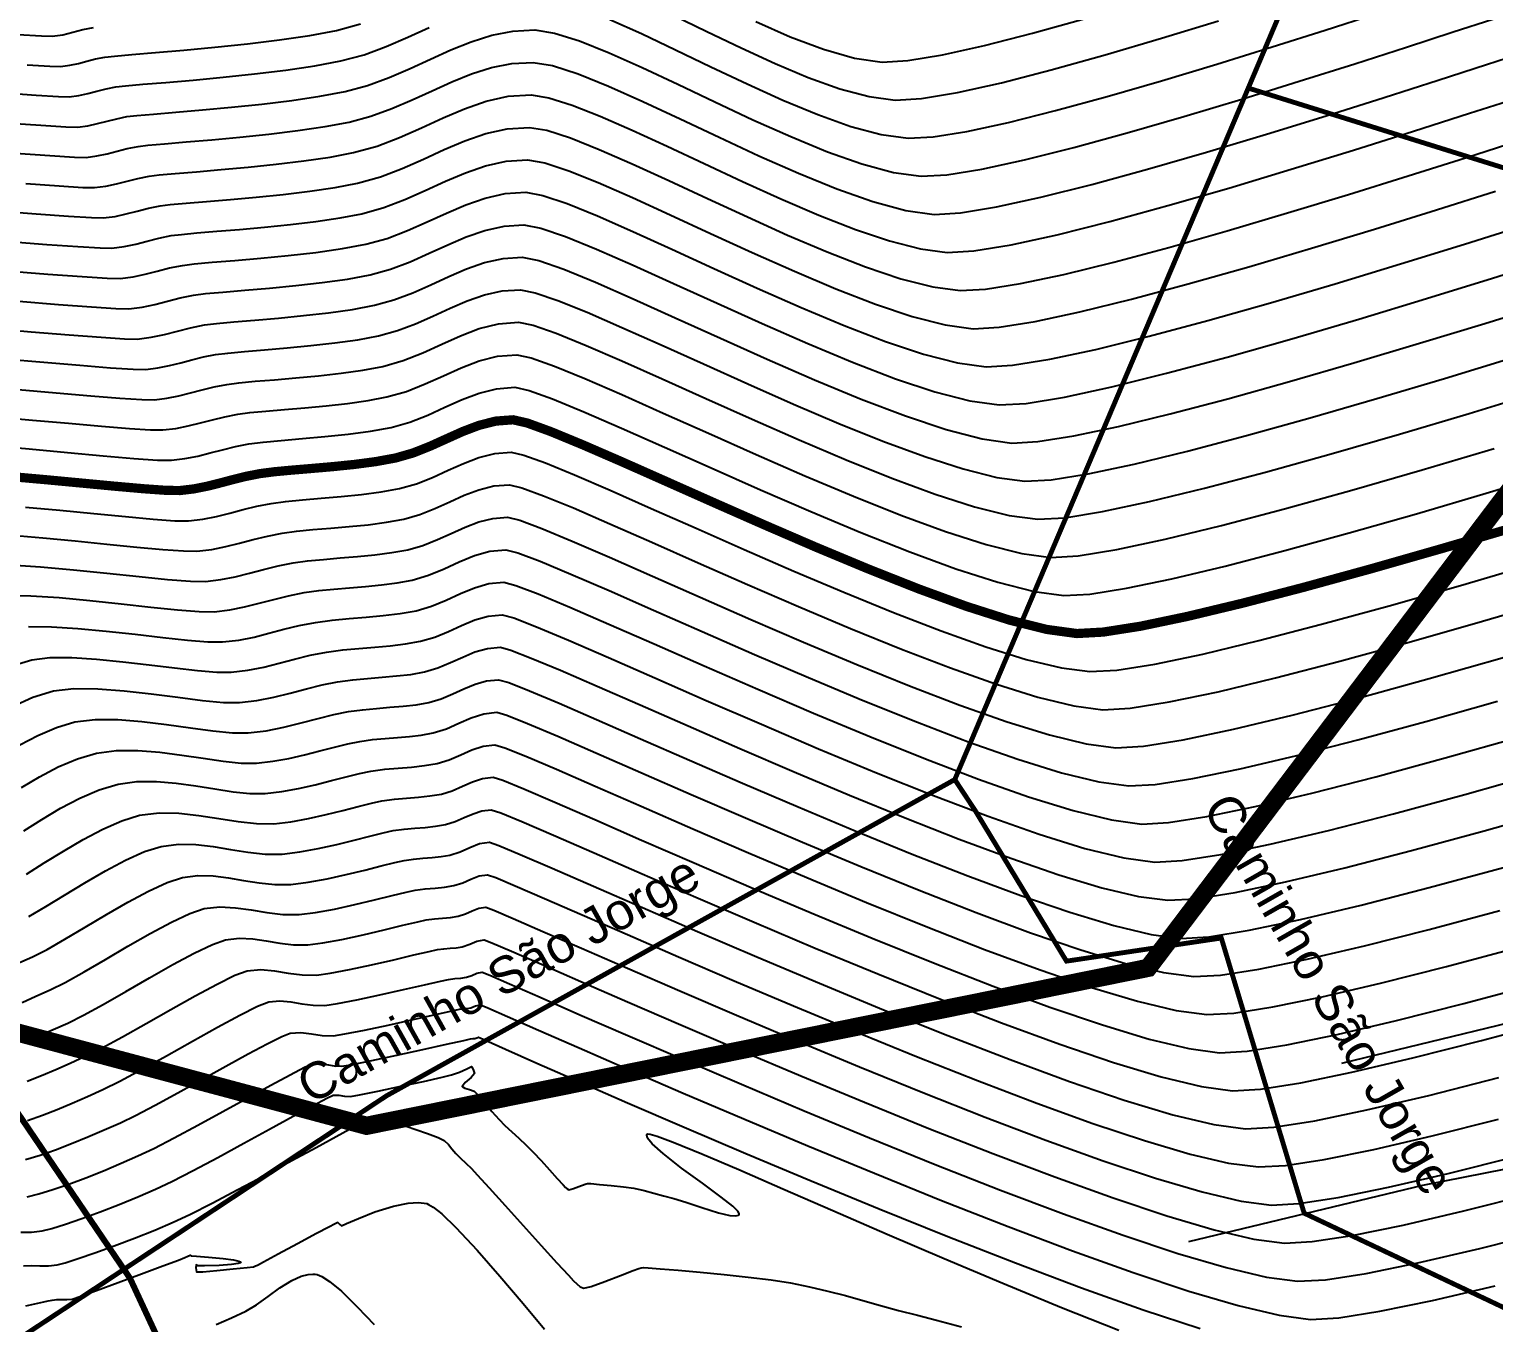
# Model space of a CAD drawing. Extents: x 360931 to 362237, y 7351473 to 7352200.
# Drawn here: x 361594.2 to 361654.4, y 7351730.1 to 7351783.2 of the extents above; entities that cross this region are included whole.
import ezdxf
from ezdxf.enums import TextEntityAlignment as Align

# ---------------------------------------------------------------- set-up
doc = ezdxf.new("R2010")
doc.units = 0
for name, color, linetype in [('A_Curvas Intermediarias', 37, 'Continuous'), ('A_Curvas Mestras', 32, 'Continuous'), ('C-TOPO-MAJR', 9, 'Continuous'), ('C-TOPO-MINR', 8, 'Continuous'), ('LISTAGEM_TEXTO', 7, 'Continuous'), ('ZZ-Carimbo Texto', 7, 'Continuous')]:
    doc.layers.add(name, color=color, linetype=linetype)
doc.styles.add('CARIMBO', font='arial.ttf', dxfattribs={"height": 2})
picture_1 = doc.add_image_def('image1.tif', size_in_pixel=(23490, 20550))

msp = doc.modelspace()

# ---------------------------------------------------------------- linework, layer by layer
at = {"color": 0, "const_width": 0.2}
for points in [[(361742.374, 7351835.023), (361742.483, 7351832.901), (361741.648, 7351828.1), (361740.085, 7351822.573), (361736.276, 7351817.99), (361731.054, 7351812.637), (361726.323, 7351807.284), (361714.617, 7351801.548), (361707.749, 7351797.903), (361699.883, 7351793.049), (361694.784, 7351789.511), (361688.899, 7351785.517), (361681.838, 7351781.327), (361680.275, 7351779.658), (361679.36, 7351773.914), (361679.018, 7351772.407), (361675.699, 7351770.987), (361644.273, 7351780.802), (361650.459, 7351795.374), (361677.598, 7351820.1), (361698.88, 7351839.49), (361718.112, 7351857.012), (361743.92, 7351952.586)], [(361556.604, 7351794.872), (361557.809, 7351793.852), (361549.666, 7351782.966), (361539.023, 7351771.445), (361529.286, 7351767.979), (361519.1, 7351770.126), (361511.497, 7351763.389), (361510.073, 7351761.671), (361507.671, 7351761.026), (361501.36, 7351763.093), (361500.898, 7351762.188), (361521.024, 7351751.265), (361541.688, 7351746.488), (361579.439, 7351744.25), (361587.794, 7351725.479), (361608.852, 7351739.389), (361632.208, 7351752.383), (361650.459, 7351795.374), (361692.77, 7351833.923)], [(361644.273, 7351780.802), (361632.208, 7351752.383), (361633.047, 7351751.109), (361636.8, 7351744.921), (361643.165, 7351745.871), (361646.57, 7351734.563), (361654.772, 7351730.685), (361657.419, 7351733.679), (361657.862, 7351735.879), (361661.694, 7351738.95), (361666.732, 7351744.019), (361667.099, 7351749.054), (361674.041, 7351770.026), (361675.699, 7351770.987)]]:
    msp.add_lwpolyline(points, dxfattribs=at)
at = {"layer": 'A_Curvas Intermediarias', "flags": 128}
for points, elevation in [([(361593.172, 7351779.377), (361594.633, 7351779.277), (361595.661, 7351779.214), (361596.149, 7351779.2), (361596.57, 7351779.254), (361596.968, 7351779.34), (361597.359, 7351779.442), (361597.757, 7351779.544), (361598.176, 7351779.629), (361598.582, 7351779.675), (361599.274, 7351779.735), (361600.194, 7351779.811), (361601.281, 7351779.904), (361602.477, 7351780.015), (361603.72, 7351780.144), (361604.952, 7351780.294), (361606.113, 7351780.466), (361607.143, 7351780.659), (361608.066, 7351780.911), (361608.953, 7351781.236), (361609.814, 7351781.605), (361610.658, 7351781.992), (361611.494, 7351782.367), (361612.331, 7351782.703), (361613.179, 7351782.972), (361614.047, 7351783.145), (361614.946, 7351783.194), (361615.756, 7351783.065), (361616.786, 7351782.738), (361617.999, 7351782.252), (361619.357, 7351781.646), (361620.82, 7351780.959), (361622.351, 7351780.23), (361623.912, 7351779.499), (361625.465, 7351778.805), (361626.97, 7351778.186), (361628.391, 7351777.682), (361629.689, 7351777.332), (361630.825, 7351777.175), (361631.876, 7351777.234), (361633.317, 7351777.469), (361635.08, 7351777.852), (361637.097, 7351778.358), (361639.301, 7351778.961), (361641.626, 7351779.632), (361644.003, 7351780.347), (361646.366, 7351781.079), (361648.647, 7351781.8), (361650.779, 7351782.485), (361652.694, 7351783.107), (361654.326, 7351783.64)], 77), ([(361594.07, 7351781.759), (361595.013, 7351781.703), (361595.448, 7351781.69), (361595.825, 7351781.738), (361596.182, 7351781.815), (361596.532, 7351781.907), (361596.889, 7351781.998), (361597.265, 7351782.074), (361597.664, 7351782.118), (361598.383, 7351782.18), (361599.356, 7351782.26), (361600.516, 7351782.359), (361601.797, 7351782.478), (361603.132, 7351782.618), (361604.455, 7351782.779), (361605.699, 7351782.963), (361606.798, 7351783.17), (361607.78, 7351783.437)], 79), ([(361618.027, 7351783.622), (361619.33, 7351783.039), (361620.727, 7351782.379), (361622.185, 7351781.679), (361623.668, 7351780.976), (361625.144, 7351780.309), (361626.578, 7351779.714), (361627.936, 7351779.229), (361629.186, 7351778.893), (361630.291, 7351778.741), (361631.316, 7351778.797), (361632.71, 7351779.022), (361634.41, 7351779.391), (361636.351, 7351779.877), (361638.469, 7351780.456), (361640.701, 7351781.102), (361642.983, 7351781.789), (361645.249, 7351782.492), (361647.436, 7351783.186), (361649.481, 7351783.845)], 78), ([(361620.635, 7351783.799), (361622.019, 7351783.127), (361623.425, 7351782.453), (361624.824, 7351781.813), (361626.186, 7351781.242), (361627.483, 7351780.777), (361628.683, 7351780.453), (361629.758, 7351780.307), (361630.84, 7351780.371), (361632.32, 7351780.618), (361634.122, 7351781.02), (361636.17, 7351781.546), (361638.392, 7351782.166), (361640.711, 7351782.85), (361643.052, 7351783.568)], 79), ([(361593.127, 7351780.6), (361594.446, 7351780.511), (361595.366, 7351780.457), (361595.799, 7351780.445), (361596.197, 7351780.496), (361596.575, 7351780.577), (361596.946, 7351780.674), (361597.323, 7351780.771), (361597.721, 7351780.851), (361598.123, 7351780.896), (361598.829, 7351780.957), (361599.775, 7351781.036), (361600.899, 7351781.131), (361602.137, 7351781.246), (361603.426, 7351781.381), (361604.704, 7351781.537), (361605.906, 7351781.714), (361606.971, 7351781.915), (361607.923, 7351782.174), (361608.839, 7351782.509), (361609.727, 7351782.89), (361610.597, 7351783.289)], 78), ([(361593.598, 7351778.128), (361595.014, 7351778.029), (361596.016, 7351777.968), (361596.5, 7351777.955), (361596.942, 7351778.011), (361597.361, 7351778.102), (361597.772, 7351778.21), (361598.191, 7351778.317), (361598.632, 7351778.406), (361599.041, 7351778.453), (361599.72, 7351778.513), (361600.613, 7351778.587), (361601.664, 7351778.677), (361602.816, 7351778.783), (361604.014, 7351778.908), (361605.201, 7351779.052), (361606.32, 7351779.217), (361607.315, 7351779.404), (361608.209, 7351779.648), (361609.068, 7351779.962), (361609.902, 7351780.32), (361610.719, 7351780.695), (361611.528, 7351781.058), (361612.339, 7351781.384), (361613.16, 7351781.644), (361614.001, 7351781.811), (361614.871, 7351781.859), (361615.673, 7351781.726), (361616.721, 7351781.387), (361617.972, 7351780.882), (361619.384, 7351780.253), (361620.913, 7351779.539), (361622.519, 7351778.782), (361624.157, 7351778.022), (361625.786, 7351777.301), (361627.363, 7351776.658), (361628.846, 7351776.134), (361630.192, 7351775.771), (361631.359, 7351775.609), (361632.437, 7351775.671), (361633.924, 7351775.915), (361635.749, 7351776.314), (361637.842, 7351776.84), (361640.133, 7351777.466), (361642.55, 7351778.163), (361645.023, 7351778.906), (361647.482, 7351779.665), (361649.857, 7351780.414), (361652.076, 7351781.125), (361654.07, 7351781.771), (361655.767, 7351782.323)], 76), ([(361592.844, 7351775.75), (361594.452, 7351775.629), (361595.777, 7351775.534), (361596.724, 7351775.477), (361597.201, 7351775.465), (361597.687, 7351775.527), (361598.147, 7351775.627), (361598.599, 7351775.745), (361599.059, 7351775.863), (361599.544, 7351775.961), (361599.959, 7351776.011), (361600.611, 7351776.069), (361601.451, 7351776.139), (361602.429, 7351776.222), (361603.496, 7351776.32), (361604.602, 7351776.434), (361605.698, 7351776.567), (361606.733, 7351776.719), (361607.659, 7351776.894), (361608.597, 7351777.155), (361609.495, 7351777.496), (361610.365, 7351777.881), (361611.219, 7351778.273), (361612.07, 7351778.636), (361612.929, 7351778.933), (361613.809, 7351779.129), (361614.722, 7351779.188), (361615.437, 7351779.066), (361616.407, 7351778.752), (361617.593, 7351778.281), (361618.953, 7351777.686), (361620.448, 7351777.002), (361622.037, 7351776.263), (361623.681, 7351775.506), (361625.338, 7351774.762), (361626.969, 7351774.069), (361628.534, 7351773.459), (361629.991, 7351772.967), (361631.302, 7351772.629), (361632.426, 7351772.477), (361633.472, 7351772.535), (361634.916, 7351772.766), (361636.696, 7351773.146), (361638.746, 7351773.651), (361641.005, 7351774.256), (361643.408, 7351774.937), (361645.892, 7351775.67), (361648.394, 7351776.43), (361650.851, 7351777.193), (361653.198, 7351777.935), (361655.372, 7351778.631)], 74), ([(361593.329, 7351774.498), (361594.879, 7351774.379), (361596.158, 7351774.287), (361597.078, 7351774.231), (361597.551, 7351774.22), (361598.059, 7351774.285), (361598.54, 7351774.389), (361599.012, 7351774.513), (361599.493, 7351774.636), (361600, 7351774.738), (361600.417, 7351774.789), (361601.056, 7351774.847), (361601.87, 7351774.915), (361602.811, 7351774.995), (361603.836, 7351775.088), (361604.896, 7351775.197), (361605.946, 7351775.324), (361606.94, 7351775.47), (361607.832, 7351775.638), (361608.736, 7351775.891), (361609.603, 7351776.22), (361610.443, 7351776.591), (361611.267, 7351776.969), (361612.088, 7351777.319), (361612.917, 7351777.607), (361613.767, 7351777.796), (361614.647, 7351777.853), (361615.354, 7351777.728), (361616.338, 7351777.403), (361617.555, 7351776.915), (361618.962, 7351776.3), (361620.515, 7351775.592), (361622.171, 7351774.828), (361623.885, 7351774.044), (361625.614, 7351773.275), (361627.315, 7351772.557), (361628.943, 7351771.926), (361630.456, 7351771.417), (361631.809, 7351771.067), (361632.959, 7351770.912), (361634.029, 7351770.972), (361635.515, 7351771.211), (361637.351, 7351771.605), (361639.47, 7351772.127), (361641.807, 7351772.753), (361644.295, 7351773.458), (361646.868, 7351774.216), (361649.461, 7351775.003), (361652.007, 7351775.792), (361654.44, 7351776.559)], 73), ([(361593.227, 7351773.293), (361594.921, 7351773.159), (361596.338, 7351773.054), (361597.368, 7351772.988), (361597.902, 7351772.975), (361598.431, 7351773.043), (361598.933, 7351773.152), (361599.425, 7351773.28), (361599.927, 7351773.409), (361600.455, 7351773.516), (361600.944, 7351773.574), (361601.685, 7351773.641), (361602.616, 7351773.719), (361603.678, 7351773.811), (361604.808, 7351773.92), (361605.947, 7351774.05), (361607.032, 7351774.203), (361608.004, 7351774.383), (361608.876, 7351774.626), (361609.711, 7351774.943), (361610.52, 7351775.301), (361611.315, 7351775.666), (361612.106, 7351776.003), (361612.906, 7351776.28), (361613.724, 7351776.463), (361614.573, 7351776.517), (361615.271, 7351776.389), (361616.269, 7351776.054), (361617.518, 7351775.55), (361618.972, 7351774.914), (361620.583, 7351774.182), (361622.305, 7351773.393), (361624.09, 7351772.582), (361625.891, 7351771.787), (361627.662, 7351771.045), (361629.354, 7351770.392), (361630.921, 7351769.867), (361632.317, 7351769.506), (361633.493, 7351769.346), (361634.586, 7351769.408), (361636.114, 7351769.656), (361638.005, 7351770.063), (361640.193, 7351770.604), (361642.608, 7351771.251), (361645.181, 7351771.979), (361647.844, 7351772.763), (361650.528, 7351773.575), (361653.164, 7351774.391), (361655.683, 7351775.183)], 72), ([(361593.736, 7351772.04), (361595.363, 7351771.909), (361596.726, 7351771.806), (361597.724, 7351771.742), (361598.252, 7351771.731), (361598.804, 7351771.801), (361599.326, 7351771.914), (361599.839, 7351772.048), (361600.361, 7351772.182), (361600.911, 7351772.293), (361601.402, 7351772.353), (361602.125, 7351772.419), (361603.023, 7351772.494), (361604.039, 7351772.581), (361605.119, 7351772.685), (361606.206, 7351772.809), (361607.244, 7351772.955), (361608.176, 7351773.128), (361609.015, 7351773.362), (361609.819, 7351773.667), (361610.598, 7351774.012), (361611.363, 7351774.362), (361612.124, 7351774.687), (361612.894, 7351774.954), (361613.681, 7351775.129), (361614.498, 7351775.182), (361615.189, 7351775.05), (361616.2, 7351774.705), (361617.481, 7351774.185), (361618.982, 7351773.528), (361620.652, 7351772.773), (361622.44, 7351771.957), (361624.295, 7351771.12), (361626.169, 7351770.299), (361628.009, 7351769.533), (361629.765, 7351768.859), (361631.387, 7351768.317), (361632.824, 7351767.945), (361634.027, 7351767.78), (361635.143, 7351767.845), (361636.712, 7351768.101), (361638.659, 7351768.522), (361640.915, 7351769.08), (361643.408, 7351769.748), (361646.067, 7351770.501), (361648.819, 7351771.309), (361651.594, 7351772.148), (361654.319, 7351772.99), (361656.925, 7351773.807)], 71), ([(361593.124, 7351769.673), (361594.756, 7351769.534), (361596.246, 7351769.409), (361597.502, 7351769.31), (361598.435, 7351769.25), (361598.953, 7351769.241), (361599.452, 7351769.3), (361599.927, 7351769.394), (361600.389, 7351769.51), (361600.851, 7351769.633), (361601.325, 7351769.75), (361601.823, 7351769.848), (361602.318, 7351769.91), (361603.005, 7351769.974), (361603.835, 7351770.043), (361604.763, 7351770.123), (361605.742, 7351770.216), (361606.725, 7351770.327), (361607.667, 7351770.459), (361608.52, 7351770.618), (361609.294, 7351770.833), (361610.035, 7351771.115), (361610.753, 7351771.432), (361611.458, 7351771.756), (361612.16, 7351772.055), (361612.87, 7351772.301), (361613.596, 7351772.463), (361614.349, 7351772.511), (361614.963, 7351772.39), (361615.894, 7351772.071), (361617.097, 7351771.586), (361618.525, 7351770.968), (361620.133, 7351770.25), (361621.874, 7351769.463), (361623.703, 7351768.642), (361625.573, 7351767.817), (361627.439, 7351767.023), (361629.255, 7351766.292), (361630.974, 7351765.656), (361632.551, 7351765.149), (361633.939, 7351764.802), (361635.094, 7351764.648), (361636.174, 7351764.708), (361637.69, 7351764.95), (361639.576, 7351765.349), (361641.77, 7351765.882), (361644.207, 7351766.524), (361646.823, 7351767.252), (361649.553, 7351768.043), (361652.335, 7351768.872), (361655.103, 7351769.715)], 69), ([(361593.711, 7351768.417), (361595.266, 7351768.281), (361596.688, 7351768.159), (361597.891, 7351768.062), (361598.791, 7351768.004), (361599.304, 7351767.996), (361599.821, 7351768.057), (361600.313, 7351768.155), (361600.792, 7351768.275), (361601.271, 7351768.402), (361601.762, 7351768.524), (361602.278, 7351768.625), (361602.777, 7351768.689), (361603.445, 7351768.751), (361604.241, 7351768.818), (361605.125, 7351768.893), (361606.053, 7351768.981), (361606.985, 7351769.085), (361607.879, 7351769.211), (361608.692, 7351769.362), (361609.537, 7351769.604), (361610.341, 7351769.923), (361611.121, 7351770.276), (361611.89, 7351770.621), (361612.662, 7351770.914), (361613.452, 7351771.113), (361614.274, 7351771.176), (361614.88, 7351771.052), (361615.822, 7351770.724), (361617.052, 7351770.225), (361618.521, 7351769.588), (361620.18, 7351768.849), (361621.98, 7351768.039), (361623.874, 7351767.193), (361625.811, 7351766.344), (361627.743, 7351765.527), (361629.622, 7351764.774), (361631.399, 7351764.119), (361633.024, 7351763.597), (361634.45, 7351763.24), (361635.627, 7351763.082), (361636.729, 7351763.145), (361638.281, 7351763.394), (361640.219, 7351763.805), (361642.474, 7351764.354), (361644.982, 7351765.015), (361647.676, 7351765.765), (361650.49, 7351766.579), (361653.357, 7351767.432), (361656.21, 7351768.3)], 68), ([(361592.773, 7351767.293), (361594.298, 7351767.16), (361595.776, 7351767.028), (361597.129, 7351766.909), (361598.279, 7351766.815), (361599.147, 7351766.758), (361599.654, 7351766.751), (361600.19, 7351766.815), (361600.699, 7351766.916), (361601.195, 7351767.04), (361601.691, 7351767.172), (361602.2, 7351767.297), (361602.734, 7351767.403), (361603.235, 7351767.467), (361603.885, 7351767.529), (361604.648, 7351767.593), (361605.486, 7351767.664), (361606.364, 7351767.746), (361607.244, 7351767.844), (361608.09, 7351767.963), (361608.865, 7351768.107), (361609.671, 7351768.338), (361610.441, 7351768.643), (361611.186, 7351768.98), (361611.921, 7351769.31), (361612.659, 7351769.59), (361613.414, 7351769.781), (361614.199, 7351769.84), (361614.797, 7351769.714), (361615.75, 7351769.376), (361617.007, 7351768.863), (361618.517, 7351768.209), (361620.227, 7351767.448), (361622.087, 7351766.615), (361624.045, 7351765.744), (361626.049, 7351764.871), (361628.048, 7351764.03), (361629.99, 7351763.255), (361631.824, 7351762.582), (361633.498, 7351762.044), (361634.961, 7351761.678), (361636.161, 7351761.516), (361637.283, 7351761.581), (361638.872, 7351761.838), (361640.86, 7351762.261), (361643.178, 7351762.826), (361645.757, 7351763.506), (361648.529, 7351764.278), (361651.426, 7351765.115), (361654.378, 7351765.992)], 67), ([(361592.581, 7351766.106), (361594.163, 7351765.97), (361595.736, 7351765.826), (361597.202, 7351765.692), (361598.467, 7351765.583), (361599.433, 7351765.515), (361600.005, 7351765.506), (361600.558, 7351765.572), (361601.085, 7351765.676), (361601.598, 7351765.805), (361602.111, 7351765.941), (361602.638, 7351766.071), (361603.19, 7351766.18), (361603.776, 7351766.254), (361604.524, 7351766.324), (361605.388, 7351766.396), (361606.319, 7351766.477), (361607.269, 7351766.575), (361608.191, 7351766.698), (361609.037, 7351766.852), (361609.806, 7351767.072), (361610.54, 7351767.363), (361611.251, 7351767.685), (361611.952, 7351767.999), (361612.656, 7351768.266), (361613.376, 7351768.448), (361614.125, 7351768.505), (361614.714, 7351768.375), (361615.678, 7351768.029), (361616.963, 7351767.502), (361618.513, 7351766.829), (361620.275, 7351766.047), (361622.194, 7351765.19), (361624.216, 7351764.295), (361626.287, 7351763.398), (361628.353, 7351762.533), (361630.358, 7351761.737), (361632.25, 7351761.045), (361633.972, 7351760.492), (361635.472, 7351760.116), (361636.694, 7351759.95), (361637.761, 7351760.008), (361639.261, 7351760.244), (361641.136, 7351760.634), (361643.327, 7351761.157), (361645.773, 7351761.793), (361648.414, 7351762.517), (361651.192, 7351763.31), (361654.046, 7351764.148), (361656.918, 7351765.011)], 66), ([(361594.006, 7351763.583), (361595.416, 7351763.454), (361596.816, 7351763.318), (361598.124, 7351763.19), (361599.262, 7351763.086), (361600.149, 7351763.023), (361600.706, 7351763.016), (361601.296, 7351763.087), (361601.858, 7351763.198), (361602.405, 7351763.334), (361602.952, 7351763.48), (361603.513, 7351763.619), (361604.101, 7351763.735), (361604.689, 7351763.812), (361605.388, 7351763.878), (361606.164, 7351763.942), (361606.985, 7351764.013), (361607.817, 7351764.097), (361608.627, 7351764.204), (361609.381, 7351764.341), (361610.076, 7351764.54), (361610.739, 7351764.803), (361611.38, 7351765.094), (361612.013, 7351765.377), (361612.649, 7351765.619), (361613.299, 7351765.783), (361613.976, 7351765.834), (361614.497, 7351765.715), (361615.382, 7351765.395), (361616.581, 7351764.904), (361618.045, 7351764.272), (361619.727, 7351763.53), (361621.577, 7351762.71), (361623.546, 7351761.841), (361625.587, 7351760.954), (361627.649, 7351760.08), (361629.685, 7351759.249), (361631.646, 7351758.493), (361633.482, 7351757.841), (361635.146, 7351757.324), (361636.589, 7351756.973), (361637.762, 7351756.818), (361638.865, 7351756.881), (361640.433, 7351757.129), (361642.4, 7351757.541), (361644.703, 7351758.094), (361647.279, 7351758.764), (361650.065, 7351759.528), (361652.997, 7351760.363), (361656.011, 7351761.247)], 64), ([(361593.453, 7351762.422), (361594.718, 7351762.321), (361596.043, 7351762.196), (361597.356, 7351762.064), (361598.585, 7351761.939), (361599.659, 7351761.838), (361600.507, 7351761.777), (361601.056, 7351761.771), (361601.665, 7351761.844), (361602.244, 7351761.959), (361602.808, 7351762.099), (361603.372, 7351762.25), (361603.95, 7351762.393), (361604.557, 7351762.512), (361605.146, 7351762.59), (361605.82, 7351762.655), (361606.553, 7351762.716), (361607.319, 7351762.78), (361608.092, 7351762.858), (361608.845, 7351762.957), (361609.553, 7351763.086), (361610.211, 7351763.275), (361610.838, 7351763.523), (361611.445, 7351763.798), (361612.044, 7351764.066), (361612.646, 7351764.295), (361613.261, 7351764.45), (361613.901, 7351764.499), (361614.414, 7351764.377), (361615.307, 7351764.049), (361616.53, 7351763.545), (361618.03, 7351762.897), (361619.757, 7351762.137), (361621.66, 7351761.295), (361623.688, 7351760.404), (361625.79, 7351759.494), (361627.916, 7351758.597), (361630.013, 7351757.745), (361632.031, 7351756.969), (361633.92, 7351756.3), (361635.627, 7351755.77), (361637.103, 7351755.41), (361638.295, 7351755.252), (361639.418, 7351755.317), (361641.018, 7351755.572), (361643.031, 7351755.995), (361645.391, 7351756.562), (361648.032, 7351757.249), (361650.89, 7351758.033), (361653.899, 7351758.89), (361656.993, 7351759.797)], 63), ([(361593.394, 7351761.204), (361594.629, 7351761.127), (361595.979, 7351761.007), (361597.356, 7351760.867), (361598.675, 7351760.727), (361599.847, 7351760.609), (361600.787, 7351760.535), (361601.407, 7351760.526), (361602.034, 7351760.601), (361602.63, 7351760.719), (361603.211, 7351760.864), (361603.792, 7351761.019), (361604.388, 7351761.166), (361605.013, 7351761.289), (361605.602, 7351761.369), (361606.251, 7351761.432), (361606.941, 7351761.489), (361607.652, 7351761.548), (361608.366, 7351761.619), (361609.063, 7351761.71), (361609.725, 7351761.831), (361610.346, 7351762.009), (361610.937, 7351762.243), (361611.51, 7351762.502), (361612.075, 7351762.756), (361612.642, 7351762.971), (361613.223, 7351763.117), (361613.826, 7351763.163), (361614.331, 7351763.039), (361615.233, 7351762.703), (361616.479, 7351762.187), (361618.014, 7351761.523), (361619.787, 7351760.743), (361621.744, 7351759.88), (361623.83, 7351758.966), (361625.994, 7351758.034), (361628.182, 7351757.114), (361630.341, 7351756.241), (361632.417, 7351755.445), (361634.357, 7351754.759), (361636.108, 7351754.216), (361637.616, 7351753.848), (361638.829, 7351753.686), (361639.97, 7351753.753), (361641.603, 7351754.015), (361643.662, 7351754.449), (361646.078, 7351755.03), (361648.785, 7351755.735), (361651.714, 7351756.538), (361654.8, 7351757.417)], 62), ([(361593.242, 7351759.943), (361594.232, 7351759.935), (361595.394, 7351759.863), (361596.654, 7351759.747), (361597.934, 7351759.611), (361599.161, 7351759.475), (361600.257, 7351759.36), (361601.148, 7351759.289), (361601.757, 7351759.282), (361602.402, 7351759.358), (361603.016, 7351759.48), (361603.614, 7351759.629), (361604.212, 7351759.789), (361604.825, 7351759.94), (361605.469, 7351760.067), (361606.059, 7351760.147), (361606.683, 7351760.209), (361607.329, 7351760.262), (361607.985, 7351760.316), (361608.64, 7351760.38), (361609.281, 7351760.463), (361609.898, 7351760.576), (361610.575, 7351760.777), (361611.217, 7351761.043), (361611.84, 7351761.328), (361612.46, 7351761.585), (361613.092, 7351761.768), (361613.752, 7351761.828), (361614.249, 7351761.701), (361615.159, 7351761.357), (361616.428, 7351760.829), (361617.999, 7351760.148), (361619.817, 7351759.35), (361621.827, 7351758.466), (361623.973, 7351757.529), (361626.199, 7351756.573), (361628.449, 7351755.631), (361630.669, 7351754.736), (361632.803, 7351753.921), (361634.795, 7351753.219), (361636.589, 7351752.663), (361638.13, 7351752.285), (361639.362, 7351752.12), (361640.448, 7351752.18), (361641.991, 7351752.421), (361643.934, 7351752.822), (361646.217, 7351753.362), (361648.782, 7351754.02), (361651.57, 7351754.774), (361654.522, 7351755.605)], 61), ([(361593.452, 7351757.059), (361594.27, 7351757.309), (361595.005, 7351757.395), (361595.908, 7351757.396), (361596.925, 7351757.333), (361598.003, 7351757.227), (361599.09, 7351757.099), (361600.132, 7351756.971), (361601.077, 7351756.863), (361601.87, 7351756.796), (361602.458, 7351756.792), (361603.143, 7351756.873), (361603.798, 7351757.003), (361604.437, 7351757.162), (361605.071, 7351757.331), (361605.715, 7351757.49), (361606.38, 7351757.621), (361607.054, 7351757.713), (361607.715, 7351757.776), (361608.364, 7351757.827), (361609.001, 7351757.882), (361609.627, 7351757.956), (361610.242, 7351758.065), (361610.832, 7351758.24), (361611.393, 7351758.473), (361611.936, 7351758.721), (361612.476, 7351758.946), (361613.027, 7351759.105), (361613.603, 7351759.157), (361614.083, 7351759.026), (361615.011, 7351758.666), (361616.327, 7351758.112), (361617.969, 7351757.399), (361619.879, 7351756.562), (361621.995, 7351755.636), (361624.259, 7351754.654), (361626.608, 7351753.653), (361628.985, 7351752.665), (361631.327, 7351751.727), (361633.576, 7351750.873), (361635.671, 7351750.137), (361637.551, 7351749.555), (361639.158, 7351749.16), (361640.43, 7351748.989), (361641.549, 7351749.052), (361643.152, 7351749.305), (361645.179, 7351749.726), (361647.565, 7351750.292), (361650.25, 7351750.981), (361653.171, 7351751.772), (361656.266, 7351752.642)], 59), ([(361593.468, 7351755.392), (361594.31, 7351755.773), (361595.155, 7351756.03), (361595.988, 7351756.126), (361596.975, 7351756.118), (361598.058, 7351756.035), (361599.176, 7351755.907), (361600.269, 7351755.765), (361601.279, 7351755.637), (361602.146, 7351755.555), (361602.809, 7351755.547), (361603.521, 7351755.632), (361604.215, 7351755.769), (361604.891, 7351755.935), (361605.553, 7351756.11), (361606.2, 7351756.272), (361606.836, 7351756.399), (361607.461, 7351756.484), (361608.073, 7351756.542), (361608.674, 7351756.589), (361609.264, 7351756.64), (361609.844, 7351756.708), (361610.414, 7351756.81), (361610.961, 7351756.972), (361611.48, 7351757.188), (361611.984, 7351757.418), (361612.485, 7351757.626), (361612.995, 7351757.773), (361613.528, 7351757.822), (361613.957, 7351757.703), (361614.797, 7351757.377), (361615.997, 7351756.873), (361617.506, 7351756.22), (361619.273, 7351755.448), (361621.245, 7351754.585), (361623.371, 7351753.661), (361625.6, 7351752.705), (361627.881, 7351751.747), (361630.162, 7351750.815), (361632.391, 7351749.939), (361634.517, 7351749.148), (361636.489, 7351748.472), (361638.255, 7351747.94), (361639.763, 7351747.58), (361640.963, 7351747.423), (361642.099, 7351747.488), (361643.733, 7351747.747), (361645.8, 7351748.178), (361648.238, 7351748.757), (361650.983, 7351749.462), (361653.97, 7351750.271), (361657.137, 7351751.161)], 58), ([(361593.768, 7351753.805), (361594.516, 7351754.201), (361595.277, 7351754.527), (361596.04, 7351754.752), (361596.866, 7351754.853), (361597.797, 7351754.849), (361598.791, 7351754.772), (361599.802, 7351754.649), (361600.789, 7351754.511), (361601.706, 7351754.388), (361602.511, 7351754.308), (361603.159, 7351754.302), (361603.9, 7351754.391), (361604.632, 7351754.535), (361605.346, 7351754.709), (361606.034, 7351754.89), (361606.686, 7351755.053), (361607.292, 7351755.176), (361607.867, 7351755.254), (361608.431, 7351755.308), (361608.984, 7351755.352), (361609.528, 7351755.398), (361610.062, 7351755.461), (361610.586, 7351755.555), (361611.09, 7351755.704), (361611.568, 7351755.902), (361612.032, 7351756.115), (361612.493, 7351756.306), (361612.963, 7351756.441), (361613.453, 7351756.486), (361613.874, 7351756.366), (361614.721, 7351756.033), (361615.941, 7351755.518), (361617.481, 7351754.85), (361619.288, 7351754.061), (361621.308, 7351753.178), (361623.488, 7351752.234), (361625.775, 7351751.256), (361628.114, 7351750.276), (361630.453, 7351749.324), (361632.739, 7351748.428), (361634.918, 7351747.62), (361636.936, 7351746.929), (361638.741, 7351746.384), (361640.279, 7351746.017), (361641.497, 7351745.857), (361642.649, 7351745.924), (361644.313, 7351746.189), (361646.422, 7351746.629), (361648.912, 7351747.222), (361651.716, 7351747.943), (361654.77, 7351748.77)], 57), ([(361593.841, 7351752.052), (361594.584, 7351752.498), (361595.354, 7351752.905), (361596.139, 7351753.242), (361596.925, 7351753.473), (361597.744, 7351753.579), (361598.619, 7351753.581), (361599.524, 7351753.509), (361600.429, 7351753.391), (361601.308, 7351753.258), (361602.133, 7351753.138), (361602.876, 7351753.062), (361603.51, 7351753.057), (361604.168, 7351753.133), (361604.829, 7351753.253), (361605.482, 7351753.402), (361606.113, 7351753.563), (361606.709, 7351753.72), (361607.259, 7351753.855), (361607.748, 7351753.954), (361608.273, 7351754.025), (361608.789, 7351754.074), (361609.294, 7351754.114), (361609.791, 7351754.156), (361610.279, 7351754.214), (361610.759, 7351754.3), (361611.308, 7351754.47), (361611.826, 7351754.695), (361612.332, 7351754.92), (361612.843, 7351755.091), (361613.379, 7351755.151), (361613.791, 7351755.028), (361614.645, 7351754.688), (361615.885, 7351754.162), (361617.457, 7351753.48), (361619.304, 7351752.673), (361621.372, 7351751.772), (361623.606, 7351750.806), (361625.949, 7351749.807), (361628.347, 7351748.806), (361630.745, 7351747.832), (361633.088, 7351746.917), (361635.319, 7351746.091), (361637.384, 7351745.385), (361639.228, 7351744.829), (361640.795, 7351744.454), (361642.03, 7351744.291), (361643.128, 7351744.351), (361644.702, 7351744.596), (361646.695, 7351745.003), (361649.048, 7351745.554), (361651.706, 7351746.228), (361654.61, 7351747.005)], 56), ([(361594.05, 7351748.5), (361594.78, 7351748.955), (361595.564, 7351749.44), (361596.374, 7351749.917), (361597.183, 7351750.347), (361597.966, 7351750.693), (361598.694, 7351750.916), (361599.498, 7351751.015), (361600.317, 7351751), (361601.139, 7351750.908), (361601.952, 7351750.78), (361602.743, 7351750.655), (361603.5, 7351750.571), (361604.211, 7351750.567), (361604.915, 7351750.649), (361605.64, 7351750.78), (361606.361, 7351750.942), (361607.049, 7351751.116), (361607.68, 7351751.281), (361608.225, 7351751.418), (361608.659, 7351751.508), (361609.17, 7351751.575), (361609.669, 7351751.619), (361610.157, 7351751.658), (361610.635, 7351751.709), (361611.103, 7351751.789), (361611.549, 7351751.927), (361611.969, 7351752.11), (361612.38, 7351752.293), (361612.795, 7351752.431), (361613.23, 7351752.48), (361613.626, 7351752.353), (361614.493, 7351751.999), (361615.774, 7351751.451), (361617.408, 7351750.74), (361619.336, 7351749.898), (361621.5, 7351748.958), (361623.841, 7351747.951), (361626.299, 7351746.91), (361628.815, 7351745.865), (361631.33, 7351744.85), (361633.786, 7351743.896), (361636.122, 7351743.034), (361638.281, 7351742.298), (361640.202, 7351741.719), (361641.827, 7351741.329), (361643.097, 7351741.159), (361644.226, 7351741.223), (361645.855, 7351741.478), (361647.923, 7351741.904), (361650.372, 7351742.479), (361653.14, 7351743.182), (361656.167, 7351743.992)], 54), ([(361594.146, 7351746.758), (361594.838, 7351747.161), (361595.617, 7351747.635), (361596.448, 7351748.139), (361597.295, 7351748.632), (361598.123, 7351749.074), (361598.896, 7351749.422), (361599.579, 7351749.637), (361600.295, 7351749.726), (361601.011, 7351749.71), (361601.726, 7351749.626), (361602.44, 7351749.509), (361603.151, 7351749.395), (361603.859, 7351749.321), (361604.561, 7351749.322), (361605.288, 7351749.407), (361606.045, 7351749.544), (361606.8, 7351749.712), (361607.518, 7351749.892), (361608.165, 7351750.061), (361608.709, 7351750.2), (361609.115, 7351750.286), (361609.567, 7351750.345), (361610.008, 7351750.384), (361610.439, 7351750.418), (361610.861, 7351750.463), (361611.275, 7351750.534), (361611.669, 7351750.656), (361612.041, 7351750.818), (361612.404, 7351750.979), (361612.771, 7351751.102), (361613.155, 7351751.145), (361613.543, 7351751.015), (361614.417, 7351750.654), (361615.718, 7351750.095), (361617.383, 7351749.37), (361619.353, 7351748.511), (361621.565, 7351747.551), (361623.959, 7351746.524), (361626.474, 7351745.461), (361629.049, 7351744.395), (361631.623, 7351743.358), (361634.135, 7351742.385), (361636.524, 7351741.506), (361638.729, 7351740.755), (361640.689, 7351740.164), (361642.344, 7351739.766), (361643.631, 7351739.593), (361644.775, 7351739.659), (361646.431, 7351739.92), (361648.537, 7351740.354), (361651.033, 7351740.941), (361653.856, 7351741.659), (361656.945, 7351742.485)], 53), ([(361593.636, 7351744.805), (361594.299, 7351745.103), (361594.892, 7351745.404), (361595.626, 7351745.822), (361596.454, 7351746.315), (361597.332, 7351746.838), (361598.217, 7351747.347), (361599.063, 7351747.8), (361599.827, 7351748.152), (361600.464, 7351748.358), (361601.098, 7351748.438), (361601.724, 7351748.423), (361602.348, 7351748.346), (361602.974, 7351748.241), (361603.607, 7351748.139), (361604.251, 7351748.074), (361604.912, 7351748.077), (361605.628, 7351748.162), (361606.404, 7351748.304), (361607.194, 7351748.479), (361607.952, 7351748.666), (361608.632, 7351748.841), (361609.187, 7351748.981), (361609.571, 7351749.063), (361609.963, 7351749.115), (361610.346, 7351749.148), (361610.721, 7351749.178), (361611.088, 7351749.217), (361611.447, 7351749.279), (361611.872, 7351749.418), (361612.27, 7351749.598), (361612.666, 7351749.75), (361613.08, 7351749.809), (361613.46, 7351749.678), (361614.342, 7351749.31), (361615.662, 7351748.739), (361617.359, 7351748), (361619.369, 7351747.124), (361621.629, 7351746.145), (361624.077, 7351745.096), (361626.649, 7351744.012), (361629.283, 7351742.924), (361631.916, 7351741.867), (361634.484, 7351740.874), (361636.926, 7351739.977), (361639.178, 7351739.211), (361641.177, 7351738.608), (361642.86, 7351738.203), (361644.165, 7351738.027), (361645.324, 7351738.094), (361647.007, 7351738.361), (361649.152, 7351738.804), (361651.695, 7351739.403), (361654.574, 7351740.135)], 52), ([(361593.869, 7351743.223), (361594.436, 7351743.476), (361595.021, 7351743.739), (361595.639, 7351744.049), (361596.413, 7351744.483), (361597.29, 7351744.995), (361598.216, 7351745.537), (361599.138, 7351746.063), (361600.003, 7351746.526), (361600.758, 7351746.881), (361601.349, 7351747.08), (361601.998, 7351747.152), (361602.64, 7351747.118), (361603.281, 7351747.024), (361603.927, 7351746.915), (361604.586, 7351746.836), (361605.263, 7351746.833), (361605.93, 7351746.915), (361606.711, 7351747.06), (361607.539, 7351747.243), (361608.349, 7351747.437), (361609.077, 7351747.618), (361609.658, 7351747.761), (361610.027, 7351747.84), (361610.442, 7351747.892), (361610.845, 7351747.925), (361611.237, 7351747.962), (361611.619, 7351748.024), (361611.98, 7351748.142), (361612.318, 7351748.294), (361612.654, 7351748.424), (361613.006, 7351748.474), (361613.341, 7351748.355), (361614.137, 7351748.021), (361615.34, 7351747.5), (361616.897, 7351746.821), (361618.753, 7351746.011), (361620.854, 7351745.1), (361623.146, 7351744.116), (361625.576, 7351743.086), (361628.088, 7351742.039), (361630.63, 7351741.004), (361633.147, 7351740.009), (361635.584, 7351739.082), (361637.889, 7351738.252), (361640.007, 7351737.546), (361641.884, 7351736.994), (361643.466, 7351736.623), (361644.698, 7351736.461), (361645.804, 7351736.522), (361647.399, 7351736.768), (361649.428, 7351737.18), (361651.835, 7351737.738), (361654.565, 7351738.423)], 51), ([(361594.081, 7351739.983), (361594.668, 7351740.215), (361595.254, 7351740.467), (361595.85, 7351740.733), (361596.465, 7351741.01), (361597.133, 7351741.34), (361597.989, 7351741.805), (361598.963, 7351742.354), (361599.984, 7351742.934), (361600.981, 7351743.493), (361601.883, 7351743.979), (361602.619, 7351744.34), (361603.119, 7351744.522), (361603.684, 7351744.575), (361604.244, 7351744.527), (361604.804, 7351744.433), (361605.375, 7351744.353), (361605.964, 7351744.343), (361606.535, 7351744.421), (361607.324, 7351744.573), (361608.228, 7351744.769), (361609.143, 7351744.979), (361609.969, 7351745.174), (361610.601, 7351745.322), (361610.938, 7351745.395), (361611.205, 7351745.429), (361611.465, 7351745.45), (361611.718, 7351745.473), (361611.964, 7351745.513), (361612.269, 7351745.621), (361612.557, 7351745.747), (361612.856, 7351745.803), (361613.175, 7351745.68), (361613.982, 7351745.334), (361615.22, 7351744.793), (361616.832, 7351744.088), (361618.76, 7351743.247), (361620.948, 7351742.301), (361623.338, 7351741.278), (361625.873, 7351740.208), (361628.495, 7351739.121), (361631.148, 7351738.046), (361633.774, 7351737.012), (361636.317, 7351736.05), (361638.718, 7351735.187), (361640.92, 7351734.454), (361642.867, 7351733.881), (361644.501, 7351733.496), (361645.765, 7351733.329), (361646.899, 7351733.393), (361648.544, 7351733.649), (361650.643, 7351734.077), (361653.137, 7351734.657), (361655.969, 7351735.37)], 49), ([(361594.088, 7351738.371), (361594.703, 7351738.585), (361595.314, 7351738.825), (361595.929, 7351739.086), (361596.552, 7351739.361), (361597.187, 7351739.645), (361597.879, 7351739.985), (361598.777, 7351740.466), (361599.8, 7351741.034), (361600.868, 7351741.633), (361601.903, 7351742.208), (361602.823, 7351742.705), (361603.55, 7351743.069), (361604.004, 7351743.244), (361604.463, 7351743.287), (361604.917, 7351743.247), (361605.373, 7351743.172), (361605.836, 7351743.106), (361606.314, 7351743.098), (361606.838, 7351743.174), (361607.631, 7351743.329), (361608.572, 7351743.532), (361609.541, 7351743.75), (361610.415, 7351743.951), (361611.073, 7351744.103), (361611.394, 7351744.173), (361611.65, 7351744.202), (361611.898, 7351744.223), (361612.136, 7351744.258), (361612.357, 7351744.336), (361612.565, 7351744.427), (361612.782, 7351744.468), (361613.092, 7351744.343), (361613.905, 7351743.99), (361615.16, 7351743.439), (361616.8, 7351742.721), (361618.764, 7351741.865), (361620.995, 7351740.901), (361623.434, 7351739.859), (361626.022, 7351738.769), (361628.699, 7351737.662), (361631.408, 7351736.567), (361634.089, 7351735.514), (361636.683, 7351734.533), (361639.132, 7351733.655), (361641.377, 7351732.909), (361643.359, 7351732.325), (361645.019, 7351731.933), (361646.299, 7351731.763), (361647.446, 7351731.829), (361649.116, 7351732.09), (361651.25, 7351732.526), (361653.787, 7351733.117), (361656.669, 7351733.843)], 48), ([(361594.009, 7351736.773), (361594.609, 7351736.952), (361595.243, 7351737.172), (361595.9, 7351737.423), (361596.57, 7351737.698), (361597.243, 7351737.987), (361597.909, 7351738.281), (361598.534, 7351738.583), (361599.342, 7351739.007), (361600.27, 7351739.512), (361601.256, 7351740.057), (361602.239, 7351740.601), (361603.156, 7351741.105), (361603.945, 7351741.528), (361604.543, 7351741.828), (361604.888, 7351741.965), (361605.329, 7351741.995), (361605.765, 7351741.94), (361606.207, 7351741.869), (361606.665, 7351741.853), (361607.14, 7351741.927), (361607.937, 7351742.086), (361608.917, 7351742.296), (361609.938, 7351742.521), (361610.86, 7351742.729), (361611.544, 7351742.883), (361611.85, 7351742.95), (361612.008, 7351742.968), (361612.161, 7351742.981), (361612.308, 7351743.003), (361612.509, 7351743.081), (361612.707, 7351743.132), (361613.01, 7351743.005), (361613.828, 7351742.647), (361615.1, 7351742.086), (361616.767, 7351741.355), (361618.768, 7351740.483), (361621.043, 7351739.501), (361623.53, 7351738.44), (361626.171, 7351737.331), (361628.903, 7351736.203), (361631.667, 7351735.088), (361634.403, 7351734.015), (361637.05, 7351733.017), (361639.547, 7351732.122), (361641.834, 7351731.363), (361643.851, 7351730.768), (361645.538, 7351730.37), (361646.833, 7351730.198), (361647.992, 7351730.264), (361649.684, 7351730.53), (361651.848, 7351730.973), (361654.424, 7351731.573)], 47), ([(361594.07, 7351735.241), (361594.55, 7351735.356), (361595.13, 7351735.532), (361595.783, 7351735.758), (361596.486, 7351736.022), (361597.211, 7351736.31), (361597.935, 7351736.612), (361598.631, 7351736.916), (361599.277, 7351737.227), (361600.119, 7351737.664), (361601.09, 7351738.185), (361602.12, 7351738.747), (361603.142, 7351739.308), (361604.086, 7351739.825), (361604.885, 7351740.255), (361605.471, 7351740.557), (361605.773, 7351740.687), (361606.081, 7351740.707), (361606.386, 7351740.669), (361606.695, 7351740.619), (361607.015, 7351740.608), (361607.444, 7351740.68), (361608.249, 7351740.843), (361609.27, 7351741.06), (361610.347, 7351741.295), (361611.319, 7351741.509), (361612.025, 7351741.665), (361612.305, 7351741.727), (361612.395, 7351741.737), (361612.48, 7351741.747), (361612.557, 7351741.775), (361612.633, 7351741.797), (361612.923, 7351741.668), (361613.743, 7351741.303), (361615.03, 7351740.733), (361616.724, 7351739.988), (361618.76, 7351739.101), (361621.078, 7351738.102), (361623.615, 7351737.022), (361626.309, 7351735.892), (361629.098, 7351734.744), (361631.919, 7351733.609), (361634.711, 7351732.517), (361637.412, 7351731.501), (361639.958, 7351730.59), (361642.289, 7351729.817)], 46), ([(361593.928, 7351732.4), (361594.252, 7351732.41), (361594.595, 7351732.399), (361594.949, 7351732.397), (361595.306, 7351732.435), (361595.633, 7351732.522), (361596.171, 7351732.694), (361596.864, 7351732.932), (361597.657, 7351733.218), (361598.494, 7351733.535), (361599.318, 7351733.864), (361600.076, 7351734.187), (361600.764, 7351734.515), (361601.678, 7351734.979), (361602.736, 7351735.533), (361603.857, 7351736.13), (361604.958, 7351736.724), (361605.959, 7351737.267), (361606.778, 7351737.713), (361607.333, 7351738.016), (361607.543, 7351738.129), (361607.629, 7351738.125), (361607.716, 7351738.118), (361607.882, 7351738.151), (361608.22, 7351738.222), (361608.56, 7351738.295), (361608.733, 7351738.333), (361608.827, 7351738.371), (361608.92, 7351738.412), (361609.082, 7351738.483), (361609.345, 7351738.597), (361609.504, 7351738.651), (361609.582, 7351738.571), (361609.637, 7351738.491), (361609.66, 7351738.443), (361609.676, 7351738.395), (361609.583, 7351738.311), (361609.498, 7351738.206), (361609.661, 7351738.137), (361610.051, 7351737.999), (361610.531, 7351737.832), (361610.966, 7351737.67), (361611.222, 7351737.552), (361611.394, 7351737.391), (361611.537, 7351737.205), (361611.691, 7351737.016), (361611.887, 7351736.826), (361612.11, 7351736.621), (361612.337, 7351736.401), (361612.575, 7351736.143), (361613.067, 7351735.602), (361613.726, 7351734.873), (361614.468, 7351734.054), (361615.205, 7351733.239), (361615.853, 7351732.526), (361616.325, 7351732.009), (361616.536, 7351731.784), (361616.672, 7351731.656), (361616.81, 7351731.541), (361616.962, 7351731.48), (361617.257, 7351731.554), (361617.819, 7351731.753), (361618.461, 7351731.996), (361618.993, 7351732.202), (361619.226, 7351732.293), (361619.317, 7351732.313), (361619.409, 7351732.328), (361619.602, 7351732.315), (361620.104, 7351732.277), (361620.842, 7351732.217), (361621.74, 7351732.138), (361622.725, 7351732.043), (361623.721, 7351731.935), (361624.656, 7351731.818), (361625.454, 7351731.694), (361626.237, 7351731.539), (361626.986, 7351731.364), (361627.714, 7351731.175), (361628.433, 7351730.976), (361629.158, 7351730.771), (361629.901, 7351730.566), (361630.677, 7351730.365), (361631.454, 7351730.166), (361632.488, 7351729.896)], 44), ([(361594.017, 7351730.761), (361594.511, 7351730.869), (361594.756, 7351730.922), (361594.936, 7351730.958), (361595.108, 7351730.991), (361595.289, 7351731.016), (361595.49, 7351731.02), (361595.705, 7351731.014), (361595.924, 7351731.032), (361596.247, 7351731.139), (361596.929, 7351731.384), (361597.823, 7351731.713), (361598.782, 7351732.068), (361599.656, 7351732.394), (361600.298, 7351732.635), (361600.56, 7351732.735), (361600.684, 7351732.798), (361600.77, 7351732.842), (361600.816, 7351732.806), (361601.03, 7351732.792), (361601.536, 7351732.755), (361602.139, 7351732.7), (361602.56, 7351732.644), (361602.774, 7351732.596), (361602.844, 7351732.563), (361602.854, 7351732.546), (361602.84, 7351732.525), (361602.746, 7351732.489), (361602.472, 7351732.448), (361601.971, 7351732.414), (361601.364, 7351732.396), (361601.086, 7351732.393), (361601.019, 7351732.443), (361601.007, 7351732.312), (361601.032, 7351732.152), (361601.291, 7351732.157), (361601.868, 7351732.206), (361602.55, 7351732.273), (361603.123, 7351732.334), (361603.375, 7351732.363), (361603.458, 7351732.395), (361603.54, 7351732.433), (361603.792, 7351732.568), (361604.399, 7351732.895), (361605.184, 7351733.317), (361605.969, 7351733.738), (361606.48, 7351734.008), (361606.734, 7351734.14), (361606.821, 7351734.182), (361606.835, 7351734.187), (361606.848, 7351734.183), (361606.88, 7351734.157), (361606.935, 7351734.099), (361606.999, 7351734.047), (361607.2, 7351734.133), (361607.692, 7351734.348), (361608.371, 7351734.615), (361609.134, 7351734.857), (361609.736, 7351734.98), (361610.147, 7351735.006), (361610.391, 7351734.981), (361610.5, 7351734.955), (361610.577, 7351734.925), (361610.762, 7351734.814), (361611.116, 7351734.53), (361611.702, 7351733.969), (361612.568, 7351733.046), (361613.513, 7351731.974), (361614.464, 7351730.855), (361615.348, 7351729.791)], 43), ([(361601.849, 7351729.989), (361602.479, 7351730.265), (361603.059, 7351730.533), (361603.51, 7351730.799), (361603.98, 7351731.137), (361604.463, 7351731.49), (361604.95, 7351731.799), (361605.34, 7351731.976), (361605.63, 7351732.048), (361605.821, 7351732.06), (361605.915, 7351732.054), (361606, 7351732.038), (361606.187, 7351731.963), (361606.508, 7351731.759), (361606.995, 7351731.351), (361607.662, 7351730.699), (361608.346, 7351729.989)], 42)]:
    msp.add_lwpolyline(points, dxfattribs=dict(at, elevation=elevation))
at = {"layer": 'A_Curvas Mestras', "flags": 128}
for points, elevation in [([(361624.026, 7351783.534), (361625.448, 7351782.911), (361626.81, 7351782.396), (361628.08, 7351782.035), (361629.224, 7351781.873), (361630.276, 7351781.933), (361631.704, 7351782.17), (361633.435, 7351782.554), (361635.399, 7351783.058), (361637.526, 7351783.652)], 80), ([(361593.695, 7351783.006), (361594.66, 7351782.949), (361595.098, 7351782.935), (361595.538, 7351782.996), (361595.954, 7351783.095), (361596.37, 7351783.204), (361596.809, 7351783.297)], 80), ([(361594.025, 7351776.878), (361595.395, 7351776.782), (361596.37, 7351776.722), (361596.85, 7351776.71), (361597.314, 7351776.769), (361597.754, 7351776.864), (361598.186, 7351776.977), (361598.625, 7351777.09), (361599.088, 7351777.184), (361599.5, 7351777.232), (361600.165, 7351777.291), (361601.032, 7351777.363), (361602.046, 7351777.45), (361603.156, 7351777.552), (361604.308, 7351777.671), (361605.449, 7351777.809), (361606.526, 7351777.968), (361607.487, 7351778.149), (361608.458, 7351778.419), (361609.387, 7351778.772), (361610.287, 7351779.17), (361611.172, 7351779.576), (361612.052, 7351779.952), (361612.941, 7351780.26), (361613.852, 7351780.463), (361614.796, 7351780.523), (361615.52, 7351780.405), (361616.476, 7351780.102), (361617.63, 7351779.646), (361618.944, 7351779.071), (361620.381, 7351778.411), (361621.904, 7351777.699), (361623.477, 7351776.967), (361625.062, 7351776.25), (361626.624, 7351775.581), (361628.124, 7351774.992), (361629.527, 7351774.517), (361630.795, 7351774.19), (361631.892, 7351774.043), (361632.997, 7351774.108), (361634.53, 7351774.362), (361636.418, 7351774.776), (361638.587, 7351775.322), (361640.963, 7351775.971), (361643.473, 7351776.694), (361646.043, 7351777.464), (361648.598, 7351778.252), (361651.067, 7351779.028), (361653.373, 7351779.765), (361655.445, 7351780.434)], 75), ([(361592.538, 7351770.929), (361594.246, 7351770.787), (361595.804, 7351770.659), (361597.114, 7351770.558), (361598.079, 7351770.496), (361598.603, 7351770.486), (361599.176, 7351770.559), (361599.719, 7351770.676), (361600.252, 7351770.816), (361600.795, 7351770.955), (361601.367, 7351771.07), (361601.86, 7351771.131), (361602.565, 7351771.196), (361603.429, 7351771.269), (361604.401, 7351771.352), (361605.431, 7351771.45), (361606.466, 7351771.568), (361607.455, 7351771.707), (361608.348, 7351771.873), (361609.155, 7351772.098), (361609.927, 7351772.391), (361610.676, 7351772.722), (361611.411, 7351773.059), (361612.142, 7351773.371), (361612.882, 7351773.627), (361613.638, 7351773.796), (361614.423, 7351773.846), (361615.106, 7351773.711), (361616.131, 7351773.356), (361617.445, 7351772.819), (361618.992, 7351772.142), (361620.72, 7351771.363), (361622.575, 7351770.522), (361624.501, 7351769.658), (361626.447, 7351768.811), (361628.356, 7351768.021), (361630.176, 7351767.326), (361631.853, 7351766.767), (361633.332, 7351766.383), (361634.56, 7351766.214), (361635.619, 7351766.272), (361637.098, 7351766.506), (361638.934, 7351766.893), (361641.066, 7351767.41), (361643.431, 7351768.033), (361645.969, 7351768.74), (361648.616, 7351769.507), (361651.312, 7351770.312), (361653.995, 7351771.13), (361656.603, 7351771.94)], 70), ([(361594.124, 7351758.669), (361595.07, 7351758.666), (361596.16, 7351758.598), (361597.329, 7351758.487), (361598.512, 7351758.355), (361599.647, 7351758.223), (361600.667, 7351758.111), (361601.509, 7351758.042), (361602.108, 7351758.037), (361602.771, 7351758.116), (361603.402, 7351758.241), (361604.017, 7351758.394), (361604.632, 7351758.558), (361605.263, 7351758.714), (361605.925, 7351758.844), (361606.615, 7351758.937), (361607.315, 7351759.003), (361608.018, 7351759.059), (361608.717, 7351759.12), (361609.403, 7351759.202), (361610.07, 7351759.321), (361610.704, 7351759.508), (361611.305, 7351759.758), (361611.888, 7351760.025), (361612.468, 7351760.266), (361613.06, 7351760.436), (361613.677, 7351760.492), (361614.166, 7351760.363), (361615.085, 7351760.011), (361616.377, 7351759.47), (361617.984, 7351758.774), (361619.848, 7351757.956), (361621.911, 7351757.051), (361624.116, 7351756.092), (361626.403, 7351755.113), (361628.717, 7351754.148), (361630.998, 7351753.232), (361633.189, 7351752.397), (361635.233, 7351751.678), (361637.07, 7351751.109), (361638.644, 7351750.723), (361639.896, 7351750.555), (361640.998, 7351750.616), (361642.572, 7351750.863), (361644.556, 7351751.274), (361646.891, 7351751.827), (361649.516, 7351752.5), (361652.37, 7351753.273), (361655.394, 7351754.124)], 60), ([(361593.944, 7351750.275), (361594.68, 7351750.741), (361595.452, 7351751.202), (361596.243, 7351751.621), (361597.035, 7351751.964), (361597.81, 7351752.194), (361598.588, 7351752.298), (361599.391, 7351752.302), (361600.204, 7351752.235), (361601.011, 7351752.124), (361601.796, 7351751.998), (361602.543, 7351751.885), (361603.236, 7351751.814), (361603.86, 7351751.812), (361604.541, 7351751.891), (361605.235, 7351752.017), (361605.921, 7351752.172), (361606.581, 7351752.339), (361607.195, 7351752.5), (361607.742, 7351752.637), (361608.203, 7351752.731), (361608.774, 7351752.806), (361609.331, 7351752.855), (361609.875, 7351752.898), (361610.408, 7351752.955), (361610.931, 7351753.044), (361611.428, 7351753.199), (361611.898, 7351753.403), (361612.356, 7351753.607), (361612.819, 7351753.761), (361613.304, 7351753.815), (361613.708, 7351753.69), (361614.569, 7351753.344), (361615.829, 7351752.806), (361617.432, 7351752.11), (361619.32, 7351751.286), (361621.436, 7351750.365), (361623.723, 7351749.379), (361626.124, 7351748.358), (361628.581, 7351747.336), (361631.038, 7351746.341), (361633.436, 7351745.406), (361635.72, 7351744.563), (361637.832, 7351743.842), (361639.715, 7351743.274), (361641.311, 7351742.891), (361642.564, 7351742.725), (361643.677, 7351742.787), (361645.278, 7351743.037), (361647.309, 7351743.454), (361649.71, 7351744.017), (361652.423, 7351744.705), (361655.389, 7351745.499)], 55), ([(361593.99, 7351741.599), (361594.562, 7351741.845), (361595.143, 7351742.105), (361595.743, 7351742.374), (361596.386, 7351742.694), (361597.201, 7351743.144), (361598.127, 7351743.674), (361599.1, 7351744.235), (361600.06, 7351744.778), (361600.943, 7351745.253), (361601.689, 7351745.61), (361602.234, 7351745.801), (361602.795, 7351745.864), (361603.349, 7351745.834), (361603.902, 7351745.753), (361604.46, 7351745.659), (361605.029, 7351745.59), (361605.613, 7351745.588), (361606.233, 7351745.668), (361607.017, 7351745.817), (361607.883, 7351746.006), (361608.746, 7351746.208), (361609.523, 7351746.396), (361610.13, 7351746.542), (361610.482, 7351746.618), (361610.823, 7351746.66), (361611.155, 7351746.688), (361611.477, 7351746.717), (361611.792, 7351746.768), (361612.088, 7351746.866), (361612.366, 7351746.991), (361612.642, 7351747.097), (361612.931, 7351747.138), (361613.258, 7351747.017), (361614.059, 7351746.677), (361615.28, 7351746.146), (361616.864, 7351745.454), (361618.756, 7351744.629), (361620.901, 7351743.7), (361623.242, 7351742.697), (361625.724, 7351741.647), (361628.292, 7351740.58), (361630.889, 7351739.525), (361633.46, 7351738.511), (361635.95, 7351737.566), (361638.303, 7351736.719), (361640.464, 7351736), (361642.375, 7351735.437), (361643.983, 7351735.059), (361645.232, 7351734.895), (361646.351, 7351734.958), (361647.971, 7351735.209), (361650.036, 7351735.629), (361652.487, 7351736.198), (361655.267, 7351736.896)], 50), ([(361593.81, 7351733.777), (361594.248, 7351733.785), (361594.688, 7351733.838), (361595.092, 7351733.939), (361595.65, 7351734.113), (361596.324, 7351734.345), (361597.071, 7351734.62), (361597.852, 7351734.923), (361598.627, 7351735.238), (361599.353, 7351735.551), (361600.02, 7351735.871), (361600.897, 7351736.321), (361601.91, 7351736.858), (361602.984, 7351737.438), (361604.044, 7351738.015), (361605.017, 7351738.545), (361605.826, 7351738.983), (361606.398, 7351739.286), (361606.658, 7351739.408), (361606.892, 7351739.415), (361607.124, 7351739.378), (361607.366, 7351739.363), (361607.74, 7351739.429), (361608.491, 7351739.58), (361609.43, 7351739.777), (361610.373, 7351739.979), (361611.131, 7351740.148), (361611.519, 7351740.242), (361611.842, 7351740.364), (361612.148, 7351740.499), (361612.286, 7351740.563), (361612.342, 7351740.586), (361612.41, 7351740.474), (361612.466, 7351740.299), (361612.323, 7351740.145), (361612.078, 7351739.929), (361611.961, 7351739.766), (361612.065, 7351739.696), (361612.262, 7351739.652), (361612.448, 7351739.581), (361612.617, 7351739.411), (361612.872, 7351739.107), (361613.172, 7351738.748), (361613.472, 7351738.411), (361613.718, 7351738.166), (361613.993, 7351737.909), (361614.286, 7351737.641), (361614.585, 7351737.361), (361614.88, 7351737.07), (361615.201, 7351736.73), (361615.549, 7351736.35), (361615.868, 7351735.993), (361616.104, 7351735.726), (361616.204, 7351735.615), (361616.269, 7351735.561), (361616.338, 7351735.519), (361616.533, 7351735.583), (361616.87, 7351735.707), (361617.051, 7351735.775), (361617.109, 7351735.786), (361617.251, 7351735.776), (361617.61, 7351735.747), (361618.088, 7351735.703), (361618.588, 7351735.648), (361619.013, 7351735.586), (361619.438, 7351735.497), (361619.839, 7351735.392), (361620.238, 7351735.28), (361620.659, 7351735.168), (361621.148, 7351735.016), (361621.811, 7351734.79), (361622.498, 7351734.576), (361622.963, 7351734.47), (361623.212, 7351734.456), (361623.313, 7351734.488), (361623.34, 7351734.519), (361623.342, 7351734.55), (361623.289, 7351734.643), (361623.079, 7351734.849), (361622.61, 7351735.223), (361621.831, 7351735.797), (361620.981, 7351736.418), (361620.216, 7351737.01), (361619.769, 7351737.413), (361619.582, 7351737.648), (361619.546, 7351737.764), (361619.558, 7351737.808), (361619.579, 7351737.82), (361619.681, 7351737.812), (361619.979, 7351737.727), (361620.629, 7351737.487), (361621.804, 7351737.006), (361623.329, 7351736.356), (361625.146, 7351735.567), (361627.198, 7351734.674), (361629.426, 7351733.707), (361631.773, 7351732.7), (361634.181, 7351731.684), (361636.592, 7351730.693), (361638.949, 7351729.758)], 45)]:
    msp.add_lwpolyline(points, dxfattribs=dict(at, elevation=elevation))
at = {"layer": 'A_Curvas Mestras', "color": 31, "true_color": 0xfecc66, "const_width": 0.38, "elevation": 65, "flags": 128}
msp.add_lwpolyline([(361593.293, 7351764.845), (361594.79, 7351764.712), (361596.276, 7351764.572), (361597.663, 7351764.441), (361598.864, 7351764.335), (361599.791, 7351764.269), (361600.355, 7351764.261), (361600.927, 7351764.329), (361601.471, 7351764.437), (361602.002, 7351764.57), (361602.532, 7351764.711), (361603.075, 7351764.845), (361603.646, 7351764.957), (361604.232, 7351765.033), (361604.956, 7351765.101), (361605.776, 7351765.169), (361606.652, 7351765.245), (361607.543, 7351765.336), (361608.409, 7351765.451), (361609.209, 7351765.597), (361609.941, 7351765.806), (361610.639, 7351766.083), (361611.316, 7351766.389), (361611.982, 7351766.688), (361612.652, 7351766.942), (361613.337, 7351767.115), (361614.05, 7351767.169), (361614.632, 7351767.037), (361615.607, 7351766.682), (361616.918, 7351766.14), (361618.509, 7351765.45), (361620.323, 7351764.646), (361622.301, 7351763.766), (361624.388, 7351762.847), (361626.526, 7351761.924), (361628.658, 7351761.036), (361630.727, 7351760.218), (361632.675, 7351759.507), (361634.447, 7351758.94), (361635.983, 7351758.554), (361637.228, 7351758.384), (361638.313, 7351758.445), (361639.847, 7351758.686), (361641.768, 7351759.088), (361644.015, 7351759.626), (361646.526, 7351760.278), (361649.24, 7351761.023), (361652.095, 7351761.837), (361655.029, 7351762.698)], dxfattribs=at)
at = {"layer": 'C-TOPO-MAJR', "color": 9, "linetype": 'Continuous', "lineweight": -3, "elevation": 50}
msp.add_lwpolyline([(361659.926, 7351737.376), (361651.431, 7351735.704), (361641.816, 7351733.379)], dxfattribs=at)
at = {"layer": 'C-TOPO-MINR', "color": 8, "linetype": 'Continuous', "lineweight": -3, "elevation": 52}
msp.add_lwpolyline([(361658.61, 7351743.257), (361648.108, 7351740.718)], dxfattribs=at)
at = {"layer": 'LISTAGEM_TEXTO', "color": 3, "const_width": 0.75, "elevation": 82}
msp.add_lwpolyline([(361829.1, 7351718.527), (361715.748, 7351825.073), (361671.383, 7351785.878), (361640.158, 7351744.645), (361608.029, 7351738.154), (361582.697, 7351744.921), (361529.543, 7351754.638), (361523.7, 7351756.873)], dxfattribs=at)
at = {"layer": 'LISTAGEM_TEXTO', "color": 1, "const_width": 0.25}
msp.add_lwpolyline([(361497.606, 7351757.563), (361499.953, 7351757.699), (361502.155, 7351762.687), (361508.758, 7351760.449), (361587.509, 7351747.783), (361598.302, 7351731.89), (361607.226, 7351712.676), (361607.517, 7351706.641), (361612.363, 7351699.685), (361626.72, 7351685.556), (361635.21, 7351683.055), (361627.826, 7351675.837), (361628.057, 7351674.84), (361628.057, 7351672.814), (361630.576, 7351671.183), (361645.006, 7351653.806), (361645.336, 7351647.693), (361637.323, 7351647.869), (361625.309, 7351667.255), (361603.454, 7351662.847), (361583.763, 7351650.328), (361571.22, 7351645.425), (361575.038, 7351633.182), (361566.424, 7351629.913)], dxfattribs=at)

# ---------------------------------------------------------------- texts
at = {"layer": 'ZZ-Carimbo Texto', "style": 'CARIMBO'}
for rotation, p in [(299.70088, (361647.61, 7351743.578)), (29.32623, (361613.436, 7351744.189))]:
    msp.add_text('Caminho São Jorge', height=1.5, rotation=rotation, dxfattribs=at).set_placement(p, align=Align.MIDDLE_CENTER)

# ---------------------------------------------------------------- pictures from other files: only their frames are drawn
at = {"lineweight": 30}
image = msp.add_image(picture_1, insert=(361177.259, 7351517.423, -3.228), size_in_units=(579.285, 506.782), dxfattribs=dict(at, fade=58))
image.dxf.flags = 15

doc.saveas('drawing.dxf')
